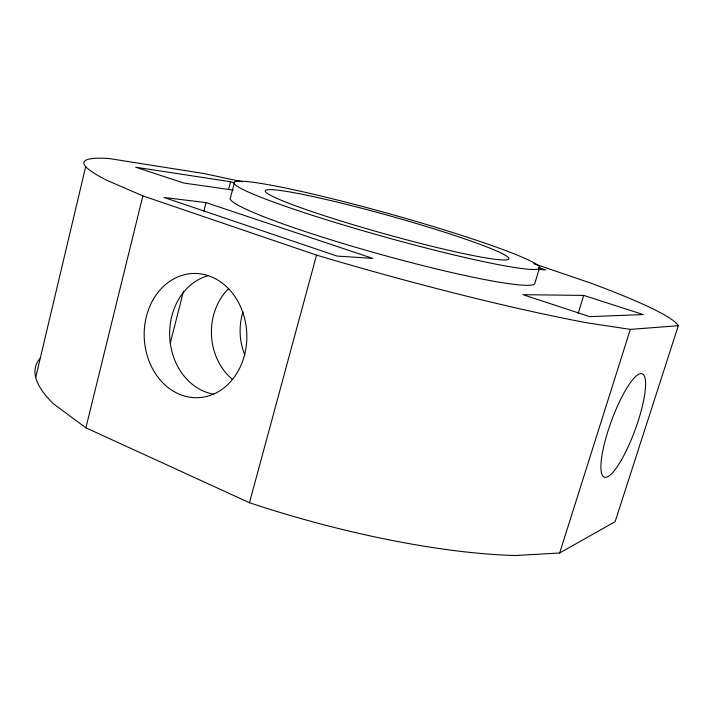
<?xml version="1.0" encoding="UTF-8"?>
<svg xmlns="http://www.w3.org/2000/svg" width="714" height="714" viewBox="0 0 714 714"><rect width="100%" height="100%" fill="white"/><g stroke="black" fill="none" stroke-linecap="round" stroke-linejoin="round"><path stroke-width="1.07" d="M35.7 377.429L85.698 166.63M533.742 263.653L591.031 283.199A308.814 27.382 15.6 0 1 678.3 325.709L615.129 521.666L559.66 552.993L515.401 555.528A300.469 75.291 15.6 0 1 249.472 502.727L85.885 427.811L142.862 195.886L107.162 180.446A308.814 27.382 15.6 0 1 108.653 158.472L203.811 173.52L242.465 181.767M170.298 343.068L183.489 291.205M203.82 211.255L206.016 202.606L372.842 258.423L336.972 256.04L163.961 197.466L206.016 202.606M228.623 189.29L230.56 181.731L234.808 183.105M234.522 182.079L230.577 197.421A158.392 13.745 15.6 0 0 369.325 251.221A158.392 13.745 15.6 0 0 534.607 284.118L539.249 268.705A158.722 11.781 15.6 0 0 322.719 196.412A158.722 11.781 15.6 0 0 298.925 210.907A158.722 11.781 15.6 0 0 539.249 268.705M249.472 502.727L316.543 255.121L142.862 195.886M578.179 313.446L583.74 295.409L643.26 314.571L589.684 316.641L522.951 294.677L583.74 295.409M559.66 552.993L630.328 329.386L678.3 325.709M539.115 269.464L545.71 269.901L538.302 267.554M233.308 190.111L183.784 183.043L135.714 167.219L230.56 181.731M630.328 329.386L587.515 322.889A308.814 27.382 15.6 0 1 316.543 255.121M85.885 427.811L53.452 403.812A300.469 75.291 15.6 0 1 39.797 358.633M213.629 394.164A60.271 50.31 87.5 0 1 169.736 337.133A60.271 50.31 87.5 0 1 207.792 275.836M232.55 379.5A57.2 48.606 87.5 0 1 228.819 288.438M244.92 355.144A55.094 47.374 87.5 0 1 243.046 311.813M152.707 300.398A62.154 51.319 87.5 0 0 192.334 397.519A62.154 51.319 87.5 0 0 241.457 308.814A62.154 51.319 87.5 0 0 152.707 300.398M314.499 212.469A126.396 9.353 15.6 0 0 508.065 259.512A126.396 9.353 15.6 0 0 338.766 202.49A126.396 9.353 15.6 0 0 314.499 212.469M621.341 460.093A55.085 12.647 -69.9 0 0 643.475 374.636A55.085 12.647 -69.9 0 0 604.936 441.627A55.085 12.647 -69.9 0 0 621.341 460.093"/></g></svg>
